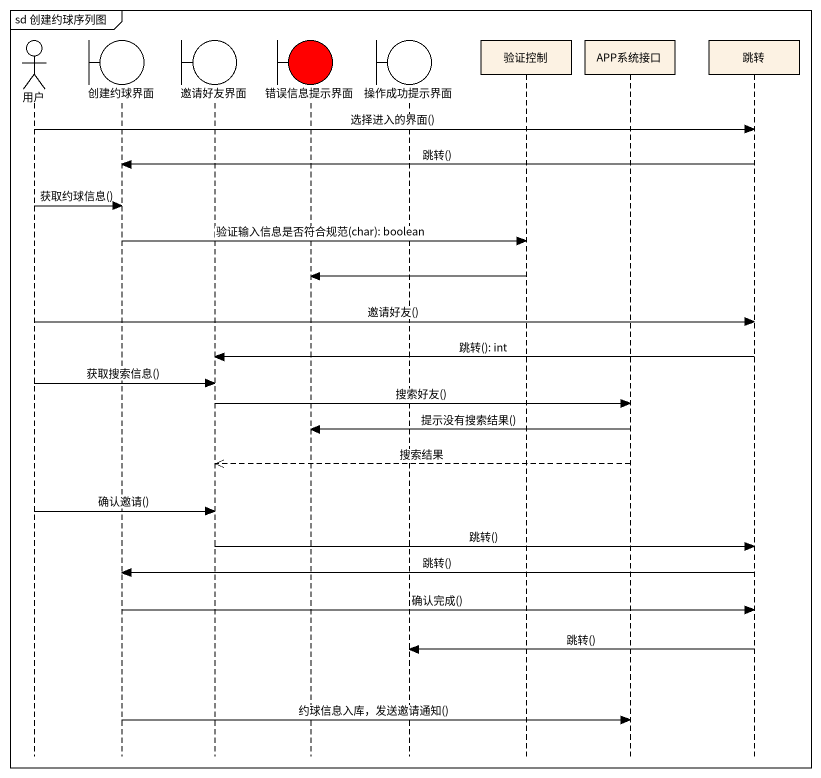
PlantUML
@startuml
mainframe sd 创建约球序列图
hide footbox
actor 用户
boundary 创建约球界面
boundary 邀请好友界面
boundary 错误信息提示界面 #FF0000
boundary 操作成功提示界面
participant 验证控制
participant APP系统接口
participant 跳转

用户 -> 跳转 : 选择进入的界面()
跳转 -> 创建约球界面 : 跳转()
用户 -> 创建约球界面 : 获取约球信息()
创建约球界面 -> 验证控制 : 验证输入信息是否符合规范(char): boolean
验证控制 -> 错误信息提示界面
用户 -> 跳转 : 邀请好友()
跳转 -> 邀请好友界面 : 跳转(): int
用户 -> 邀请好友界面 : 获取搜索信息()
邀请好友界面 -> APP系统接口 : 搜索好友()
APP系统接口 -> 错误信息提示界面 : 提示没有搜索结果()
APP系统接口 -->> 邀请好友界面 : 搜索结果
用户 -> 邀请好友界面 : 确认邀请()
邀请好友界面 -> 跳转 : 跳转()
跳转 -> 创建约球界面 : 跳转()
创建约球界面 -> 跳转 : 确认完成()
跳转 -> 操作成功提示界面 : 跳转()
创建约球界面 -> APP系统接口 : 约球信息入库，发送邀请通知()
@enduml
